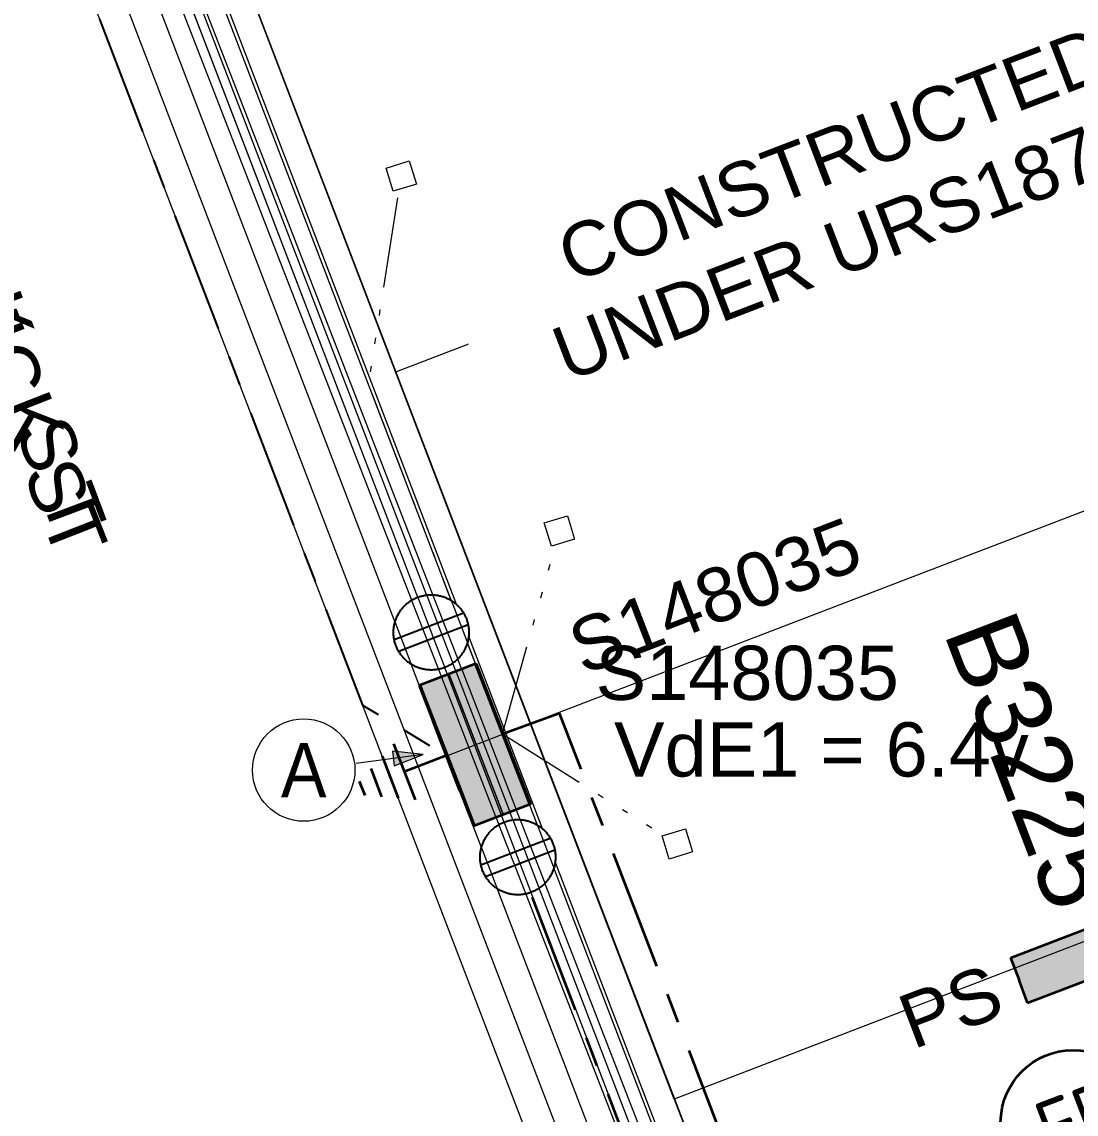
# Model space of a CAD drawing. Header units: metres. Extents: x 0 to 310918, y 0 to 6270107.
# Drawn here: x 310381.61 to 310416.6, y 6269694.19 to 6269730.46 of the extents above; entities that cross this region are included whole.
import ezdxf
from ezdxf import colors
from ezdxf.entities.mleader import LeaderData, LeaderLine
from ezdxf.enums import TextEntityAlignment as Align
from ezdxf.math import Vec2, Vec3

# ---------------------------------------------------------------- set-up
doc = ezdxf.new("R2010")
doc.units = ezdxf.units.M
for name, pattern in [('Cable Exist UG', [7, 4, -1, 1, -1]), ('CENTERX2', [4, 2.5, -0.5, 0.5, -0.5]), ('DASHED', [19.05, 12.7, -6.35]), ('IE Trench LV', [6, 4, -2]), ('PHANTOMX2', [6.6, 3, -0.75, 0.2, -0.75, 0.2, -0.75, 0.2, -0.75])]:
    doc.linetypes.add(name, pattern=pattern)
doc.layers.get('0').update_dxf_attribs({"color": 6})
for name, color, linetype, lineweight in [('_User Miscellaneous1', 30, 'Continuous', 13), ('_User Miscellaneous3', 51, 'Continuous', 13), ('_User Miscellaneous6', 231, 'Continuous', 13), ('_User_HV_Exist', 1, 'Continuous', 35), ('_User_LV_Exist', 5, 'Continuous', 35), ('Cadastre Developer_SP_NEW', 92, 'Continuous', 15), ('Cadastre Roads_SP_NEW', 214, 'Continuous', 15)]:
    doc.layers.add(name, color=color, linetype=linetype, lineweight=lineweight)
doc.layers.add('_User Miscellaneous10', color=252, linetype='Continuous', lineweight=13, plot=False, transparency=0.7)
for name, color, linetype in [('Equip_LV_NEW', 2, 'Continuous'), ('Mains_LV_New_T84', 2, 'Cable x'), ('Mains_SL_NEW_Hardwired', 2, 'Continuous')]:
    doc.layers.add(name, color=color, linetype=linetype)
doc.styles.add('ARIAL', font='arial.ttf', dxfattribs={"height": 2})
doc.styles.add('iecARIAL', font='arial.ttf', dxfattribs={"height": 2})
doc.styles.add('iecISOCP', font='isocp.shx')
doc.styles.add('ieISOCP', font='arial.ttf', dxfattribs={"height": 1.5})
doc.styles.get("Standard").update_dxf_attribs({"font": 'arial.ttf'})
doc.styles.add('SWG_LABEL', font='arial.ttf')
doc.styles.add('SWITCH_LABEL', font='arial.ttf', dxfattribs={"height": 2})
doc.linetypes.add('Cable x', pattern='A,4.5,-0.01,["X",Standard,S=1.25,R=0,X=0,Y=-0.65],-1.2', length=5.71)

# ---------------------------------------------------------------- blocks, each defined once
blk = doc.blocks.new('CCP_EXT')
at = {"flags": 9}
for tag, p in [('OWNED_BY', (0, -1)), ('USAGE', (0, -1.2)), ('LEGEND', (0, -1.4)), ('STATE', (0, -1.8)), ('LIFE_SUPPORT', (0, -1.6)), ('NOTES', (0, -2))]:
    blk.add_attdef(tag, text='', height=0.2, dxfattribs=at).set_placement(p, align=Align.MIDDLE_LEFT)
at = {"transparency": 33554651}
blk.add_wipeout([(0, 0.566), (0.566, 0), (0, -0.566), (-0.566, 0)], dxfattribs=at)
blk.add_lwpolyline([(-0.566, 0), (0, 0.566), (0.566, 0), (0, -0.566), (-0.566, 0)])
at = {"flags": 1}
blk.add_attdef('Z', (0, 0), '', height=0.2, dxfattribs=at)
at = {"flags": 9}
for tag, p in [('CCP_TYPE', (0, 0)), ('CONSTRUCTED_VOLTAGE', (0, -0.2)), ('NO_PHASES', (0, -0.4)), ('OPERATING_VOLTAGE', (0, -0.6)), ('ORIENTATION', (0, -0.8))]:
    blk.add_attdef(tag, text='', height=0.2, dxfattribs=at).set_placement(p, align=Align.MIDDLE_LEFT)
blk = doc.blocks.new('LV_UG_LINKS_CLOSED_NEW')
at = {"layer": 'Equip_LV_NEW'}
for tag, flags, p in [('ACTUAL_STATUS', 9, (3.167, -1.667)), ('CONSTRUCTED_VOLTAGE', 9, (3.167, -1.833)), ('OPERATING_VOLTAGE', 9, (3.167, -2.167)), ('NO_PHASES', 9, (3.167, -2)), ('STATE', 9, (3.167, -2.5)), ('ORIENTATION', 9, (3.167, -2.333)), ('SWITCH_TYPE', 9, (3.167, -2.667)), ('USAGE', 9, (3.167, -2.833)), ('OWNED_BY', 9, (3.167, -3.167)), ('OPERATED_BY', 9, (3.167, -3.333)), ('NOTES', 9, (3.167, -3)), ('MAINTAINED_BY', 9, (3.167, -3.5)), ('NUMBER_OF_PHASES', 9, (3.167, -3.667)), ('TYPE', 9, (3.167, -3.833)), ('Z', 1, (3.167, -4))]:
    blk.add_attdef(tag, text='', height=0.167, dxfattribs=dict(at, flags=flags)).set_placement(p, align=Align.MIDDLE_LEFT)
at = {"transparency": 33554651}
blk.add_wipeout([(4, 1.25), (3.969, 1.25), (3.939, 1.248), (3.908, 1.247), (3.877, 1.244), (3.847, 1.241), (3.817, 1.236), (3.786, 1.232), (3.756, 1.226), (3.726, 1.22), (3.696, 1.213), (3.667, 1.205), (3.637, 1.196), (3.608, 1.187), (3.579, 1.177), (3.55, 1.166), (3.522, 1.155), (3.493, 1.143), (3.466, 1.13), (3.438, 1.117), (3.411, 1.102), (3.384, 1.088), (3.357, 1.072), (3.331, 1.056), (3.306, 1.039), (3.28, 1.022), (3.255, 1.004), (3.231, 0.985), (3.207, 0.966), (3.184, 0.947), (3.161, 0.926), (3.138, 0.905), (3.116, 0.884), (3.095, 0.862), (3.074, 0.839), (3.053, 0.816), (3.034, 0.793), (3.015, 0.769), (2.996, 0.745), (2.978, 0.72), (2.961, 0.694), (2.944, 0.669), (2.928, 0.643), (2.912, 0.616), (2.898, 0.589), (2.883, 0.562), (2.87, 0.534), (2.857, 0.507), (2.845, 0.478), (2.834, 0.45), (2.823, 0.421), (2.813, 0.392), (2.804, 0.363), (2.795, 0.333), (2.787, 0.304), (2.78, 0.274), (2.774, 0.244), (2.768, 0.214), (2.764, 0.183), (2.759, 0.153), (2.756, 0.123), (2.753, 0.092), (2.752, 0.061), (2.75, 0.031), (2.75, 0), (2.75, -0.031), (2.752, -0.061), (2.753, -0.092), (2.756, -0.123), (2.759, -0.153), (2.764, -0.183), (2.768, -0.214), (2.774, -0.244), (2.78, -0.274), (2.787, -0.304), (2.795, -0.333), (2.804, -0.363), (2.813, -0.392), (2.823, -0.421), (2.834, -0.45), (2.845, -0.478), (2.857, -0.507), (2.87, -0.534), (2.883, -0.562), (2.898, -0.589), (2.912, -0.616), (2.928, -0.643), (2.944, -0.669), (2.961, -0.694), (2.978, -0.72), (2.996, -0.745), (3.015, -0.769), (3.034, -0.793), (3.053, -0.816), (3.074, -0.839), (3.095, -0.862), (3.116, -0.884), (3.138, -0.905), (3.161, -0.926), (3.184, -0.947), (3.207, -0.966), (3.231, -0.985), (3.255, -1.004), (3.28, -1.022), (3.306, -1.039), (3.331, -1.056), (3.357, -1.072), (3.384, -1.088), (3.411, -1.102), (3.438, -1.117), (3.466, -1.13), (3.493, -1.143), (3.522, -1.155), (3.55, -1.166), (3.579, -1.177), (3.608, -1.187), (3.637, -1.196), (3.667, -1.205), (3.696, -1.213), (3.726, -1.22), (3.756, -1.226), (3.786, -1.232), (3.817, -1.236), (3.847, -1.241), (3.877, -1.244), (3.908, -1.247), (3.939, -1.248), (3.969, -1.25), (4, -1.25), (4.031, -1.25), (4.061, -1.248), (4.092, -1.247), (4.123, -1.244), (4.153, -1.241), (4.183, -1.236), (4.214, -1.232), (4.244, -1.226), (4.274, -1.22), (4.304, -1.213), (4.333, -1.205), (4.363, -1.196), (4.392, -1.187), (4.421, -1.177), (4.45, -1.166), (4.478, -1.155), (4.507, -1.143), (4.534, -1.13), (4.562, -1.117), (4.589, -1.102), (4.616, -1.088), (4.643, -1.072), (4.669, -1.056), (4.694, -1.039), (4.72, -1.022), (4.745, -1.004), (4.769, -0.985), (4.793, -0.966), (4.816, -0.947), (4.839, -0.926), (4.862, -0.905), (4.884, -0.884), (4.905, -0.862), (4.926, -0.839), (4.947, -0.816), (4.966, -0.793), (4.985, -0.769), (5.004, -0.745), (5.022, -0.72), (5.039, -0.694), (5.056, -0.669), (5.072, -0.643), (5.088, -0.616), (5.102, -0.589), (5.117, -0.562), (5.13, -0.534), (5.143, -0.507), (5.155, -0.478), (5.166, -0.45), (5.177, -0.421), (5.187, -0.392), (5.196, -0.363), (5.205, -0.333), (5.213, -0.304), (5.22, -0.274), (5.226, -0.244), (5.232, -0.214), (5.236, -0.183), (5.241, -0.153), (5.244, -0.123), (5.247, -0.092), (5.248, -0.061), (5.25, -0.031), (5.25, 0), (5.25, 0.031), (5.248, 0.061), (5.247, 0.092), (5.244, 0.123), (5.241, 0.153), (5.236, 0.183), (5.232, 0.214), (5.226, 0.244), (5.22, 0.274), (5.213, 0.304), (5.205, 0.333), (5.196, 0.363), (5.187, 0.392), (5.177, 0.421), (5.166, 0.45), (5.155, 0.478), (5.143, 0.507), (5.13, 0.534), (5.117, 0.562), (5.102, 0.589), (5.088, 0.616), (5.072, 0.643), (5.056, 0.669), (5.039, 0.694), (5.022, 0.72), (5.004, 0.745), (4.985, 0.769), (4.966, 0.793), (4.947, 0.816), (4.926, 0.839), (4.905, 0.862), (4.884, 0.884), (4.862, 0.905), (4.839, 0.926), (4.816, 0.947), (4.793, 0.966), (4.769, 0.985), (4.745, 1.004), (4.72, 1.022), (4.694, 1.039), (4.669, 1.056), (4.643, 1.072), (4.616, 1.088), (4.589, 1.102), (4.562, 1.117), (4.534, 1.13), (4.507, 1.143), (4.478, 1.155), (4.45, 1.166), (4.421, 1.177), (4.392, 1.187), (4.363, 1.196), (4.333, 1.205), (4.304, 1.213), (4.274, 1.22), (4.244, 1.226), (4.214, 1.232), (4.183, 1.236), (4.153, 1.241), (4.123, 1.244), (4.092, 1.247), (4.061, 1.248), (4.031, 1.25)], dxfattribs=at).dxf.layer = 'Equip_LV_NEW'
at = {"layer": 'Equip_LV_NEW'}
for p, q in [((3.792, 1.232), (3.792, -1.232)), ((4.208, 1.232), (4.208, -1.232))]:
    blk.add_line(p, q, dxfattribs=at)
at = {"layer": 'Equip_LV_NEW', "flags": 128}
blk.add_lwpolyline([(4, 1.25), (3.969, 1.25), (3.939, 1.248), (3.908, 1.247), (3.877, 1.244), (3.847, 1.241), (3.817, 1.236), (3.786, 1.232), (3.756, 1.226), (3.726, 1.22), (3.696, 1.213), (3.667, 1.205), (3.637, 1.196), (3.608, 1.187), (3.579, 1.177), (3.55, 1.166), (3.522, 1.155), (3.493, 1.143), (3.466, 1.13), (3.438, 1.117), (3.411, 1.102), (3.384, 1.088), (3.357, 1.072), (3.331, 1.056), (3.306, 1.039), (3.28, 1.022), (3.255, 1.004), (3.231, 0.985), (3.207, 0.966), (3.184, 0.947), (3.161, 0.926), (3.138, 0.905), (3.116, 0.884), (3.095, 0.862), (3.074, 0.839), (3.053, 0.816), (3.034, 0.793), (3.015, 0.769), (2.996, 0.745), (2.978, 0.72), (2.961, 0.694), (2.944, 0.669), (2.928, 0.643), (2.912, 0.616), (2.898, 0.589), (2.883, 0.562), (2.87, 0.534), (2.857, 0.507), (2.845, 0.478), (2.834, 0.45), (2.823, 0.421), (2.813, 0.392), (2.804, 0.363), (2.795, 0.333), (2.787, 0.304), (2.78, 0.274), (2.774, 0.244), (2.768, 0.214), (2.764, 0.183), (2.759, 0.153), (2.756, 0.123), (2.753, 0.092), (2.752, 0.061), (2.75, 0.031), (2.75, 0), (2.75, -0.031), (2.752, -0.061), (2.753, -0.092), (2.756, -0.123), (2.759, -0.153), (2.764, -0.183), (2.768, -0.214), (2.774, -0.244), (2.78, -0.274), (2.787, -0.304), (2.795, -0.333), (2.804, -0.363), (2.813, -0.392), (2.823, -0.421), (2.834, -0.45), (2.845, -0.478), (2.857, -0.507), (2.87, -0.534), (2.883, -0.562), (2.898, -0.589), (2.912, -0.616), (2.928, -0.643), (2.944, -0.669), (2.961, -0.694), (2.978, -0.72), (2.996, -0.745), (3.015, -0.769), (3.034, -0.793), (3.053, -0.816), (3.074, -0.839), (3.095, -0.862), (3.116, -0.884), (3.138, -0.905), (3.161, -0.926), (3.184, -0.947), (3.207, -0.966), (3.231, -0.985), (3.255, -1.004), (3.28, -1.022), (3.306, -1.039), (3.331, -1.056), (3.357, -1.072), (3.384, -1.088), (3.411, -1.102), (3.438, -1.117), (3.466, -1.13), (3.493, -1.143), (3.522, -1.155), (3.55, -1.166), (3.579, -1.177), (3.608, -1.187), (3.637, -1.196), (3.667, -1.205), (3.696, -1.213), (3.726, -1.22), (3.756, -1.226), (3.786, -1.232), (3.817, -1.236), (3.847, -1.241), (3.877, -1.244), (3.908, -1.247), (3.939, -1.248), (3.969, -1.25), (4, -1.25), (4.031, -1.25), (4.061, -1.248), (4.092, -1.247), (4.123, -1.244), (4.153, -1.241), (4.183, -1.236), (4.214, -1.232), (4.244, -1.226), (4.274, -1.22), (4.304, -1.213), (4.333, -1.205), (4.363, -1.196), (4.392, -1.187), (4.421, -1.177), (4.45, -1.166), (4.478, -1.155), (4.507, -1.143), (4.534, -1.13), (4.562, -1.117), (4.589, -1.102), (4.616, -1.088), (4.643, -1.072), (4.669, -1.056), (4.694, -1.039), (4.72, -1.022), (4.745, -1.004), (4.769, -0.985), (4.793, -0.966), (4.816, -0.947), (4.839, -0.926), (4.862, -0.905), (4.884, -0.884), (4.905, -0.862), (4.926, -0.839), (4.947, -0.816), (4.966, -0.793), (4.985, -0.769), (5.004, -0.745), (5.022, -0.72), (5.039, -0.694), (5.056, -0.669), (5.072, -0.643), (5.088, -0.616), (5.102, -0.589), (5.117, -0.562), (5.13, -0.534), (5.143, -0.507), (5.155, -0.478), (5.166, -0.45), (5.177, -0.421), (5.187, -0.392), (5.196, -0.363), (5.205, -0.333), (5.213, -0.304), (5.22, -0.274), (5.226, -0.244), (5.232, -0.214), (5.236, -0.183), (5.241, -0.153), (5.244, -0.123), (5.247, -0.092), (5.248, -0.061), (5.25, -0.031), (5.25, 0), (5.25, 0.031), (5.248, 0.061), (5.247, 0.092), (5.244, 0.123), (5.241, 0.153), (5.236, 0.183), (5.232, 0.214), (5.226, 0.244), (5.22, 0.274), (5.213, 0.304), (5.205, 0.333), (5.196, 0.363), (5.187, 0.392), (5.177, 0.421), (5.166, 0.45), (5.155, 0.478), (5.143, 0.507), (5.13, 0.534), (5.117, 0.562), (5.102, 0.589), (5.088, 0.616), (5.072, 0.643), (5.056, 0.669), (5.039, 0.694), (5.022, 0.72), (5.004, 0.745), (4.985, 0.769), (4.966, 0.793), (4.947, 0.816), (4.926, 0.839), (4.905, 0.862), (4.884, 0.884), (4.862, 0.905), (4.839, 0.926), (4.816, 0.947), (4.793, 0.966), (4.769, 0.985), (4.745, 1.004), (4.72, 1.022), (4.694, 1.039), (4.669, 1.056), (4.643, 1.072), (4.616, 1.088), (4.589, 1.102), (4.562, 1.117), (4.534, 1.13), (4.507, 1.143), (4.478, 1.155), (4.45, 1.166), (4.421, 1.177), (4.392, 1.187), (4.363, 1.196), (4.333, 1.205), (4.304, 1.213), (4.274, 1.22), (4.244, 1.226), (4.214, 1.232), (4.183, 1.236), (4.153, 1.241), (4.123, 1.244), (4.092, 1.247), (4.061, 1.248), (4.031, 1.25)], close=True, dxfattribs=at)
blk = doc.blocks.new('*U370')
at = {"layer": '_User_LV_Exist'}
for p, q in [((-3, 0.75), (-3, -0.75)), ((-2.5, 1), (-2.5, -1)), ((-3.5, 0.5), (-3.5, -0.5)), ((-4, 0.25), (-4, -0.25))]:
    blk.add_line(p, q, dxfattribs=at)
at = {"layer": 'Equip_LV_NEW', "ltscale": 10, "xscale": -1}
for rotation in [270, 90]:
    blk.add_blockref('LV_UG_LINKS_CLOSED_NEW', (0, 0), dxfattribs=dict(at, rotation=rotation))
at = {"width": 0.9}
blk.add_attdef('ASSET_NUM', text='', height=2, dxfattribs=at).set_placement((4, 2), align=Align.MIDDLE_LEFT)
for tag, p, flags in [('SUBURB', (-2, 0), 1), ('STREETNAME', (-1.8, 0), 9), ('PARENT', (-1.6, 0), 9), ('NOTES', (-1.4, 0), 9), ('LOCATION', (-1.2, 0), 9), ('LEGEND', (-1, 0), 9), ('USAGE', (-0.8, 0), 9), ('SUPPORT_TYPE', (-0.6, 0), 9), ('STATE', (-0.4, 0), 9), ('OWNED_BY', (-0.2, 0), 9)]:
    blk.add_attdef(tag, p, '', height=0.2, rotation=270, dxfattribs=dict(flags=flags))
at = {"transparency": 33554651}
blk.add_wipeout([(1, 2.5), (1, -2.5), (-1, -2.5), (-1, 2.5)], dxfattribs=at)
blk.add_lwpolyline([(-1, 2.5), (-1, -1.25), (-1, 1.25), (-1, -2.5), (1, -2.5), (1, 2.5)], close=True)
at = {"layer": '_User_LV_Exist'}
blk.add_line((-1, 0), (-2.5, 0), dxfattribs=at)
blk = doc.blocks.new('PILLAR_EXT')
blk.add_hatch(color=256).paths.add_polyline_path([(-2.5, 1), (-2.5, -1), (2.5, -1), (2.5, 1)])
for p, q in [((0, 1), (0, -1)), ((-2.5, 0), (2.5, 0))]:
    blk.add_line(p, q)
at = {"ltscale": 10}
blk.add_line((2.5, 0), (-2.5, 0), dxfattribs=at)
blk.add_lwpolyline([(-2.5, -1), (-1.25, -1), (1.25, -1), (2.5, -1), (2.5, 1), (-2.5, 1)], close=True)
at = {"width": 0.9, "flags": 8}
blk.add_attdef('ASSET_NUM', text='', height=2, rotation=90, dxfattribs=at).set_placement((-2, 4), align=Align.MIDDLE_LEFT)
for tag, p, flags in [('OWNED_BY', (0, -0.2), 9), ('STATE', (0, -0.4), 9), ('SUPPORT_TYPE', (0, -0.6), 9), ('USAGE', (0, -0.8), 9), ('LEGEND', (0, -1), 9), ('LOCATION', (0, -1.2), 9), ('NOTES', (0, -1.4), 9), ('PARENT', (0, -1.6), 9), ('STREETNAME', (0, -1.8), 9), ('SUBURB', (0, -2), 1)]:
    blk.add_attdef(tag, p, '', height=0.2, dxfattribs=dict(flags=flags))
blk = doc.blocks.new('*U409')
h = blk.add_hatch(color=256)
h.dxf.hatch_style = 1
h.paths.add_polyline_path([(2.943, 0.632), (3.007, 0.136), (3.967, 0.512)])
blk.add_line((3.967, 0.512), (1.736, 0.224))
at = {"flags": 128}
blk.add_lwpolyline([(2.943, 0.632), (3.007, 0.136), (3.967, 0.512), (2.943, 0.632)], dxfattribs=at)
blk.add_circle((0, 0), 1.7)
at = {"width": 0.9}
blk.add_attdef('CODE', text='', height=1.8, dxfattribs=at).set_placement((0, 0), align=Align.MIDDLE_CENTER)
at = {"flags": 1}
blk.add_attdef('Z', (0, 0), '', height=0.2, dxfattribs=at)
blk = doc.blocks.new('*U455')
for p, q in [((-1.6, 0), (-1.6, 30)), ((-1.6, 30), (-0.8, 30)), ((0, 30), (-0.8, 30)), ((0, 0), (0, 30)), ((-1.6, 0), (-0.8, 0)), ((0, 0), (-0.8, 0))]:
    blk.add_line(p, q)
at = {"style": 'ARIAL'}
blk.add_attdef('SWG_TYPE', text='', height=1.8, rotation=90, dxfattribs=at).set_placement((-0.8, 30.745), align=Align.MIDDLE_LEFT)
blk.add_attdef('SUB_TYPE', text='', height=1.8, rotation=90, dxfattribs=at).set_placement((-0.8, -0.757), align=Align.MIDDLE_RIGHT)
blk = doc.blocks.new('FAULT_INDIC_SE')
blk.add_circle((0, 0), 2.4)
at = {"insert": (-1.152, 1.002), "char_height": 2, "width": 2.70423, "attachment_point": 1, "style": 'iecISOCP'}
blk.add_mtext('FR', dxfattribs=at)
blk = doc.blocks.new('SWG_SIE_SU_NEW')
at = {"linetype": 'CENTERX2'}
h = blk.add_hatch(color=256, dxfattribs=at)
h.dxf.hatch_style = 1
edge = h.paths.add_edge_path()
edge.add_arc((9, 0), 0.25, 0, 360)
at = {"linetype": 'Continuous'}
blk.add_line((6.25, 0.75), (2.491, 2.118), dxfattribs=at)
at = {"linetype": 'CENTERX2'}
for p, q in [((0, 0), (1.5, 0)), ((7, 0), (10, 0))]:
    blk.add_line(p, q, dxfattribs=at)
at = {"linetype": 'DASHED', "ltscale": 0.075}
blk.add_lwpolyline([(4.371, 1.434), (4.371, 4.371), (7.566, 4.371)], dxfattribs=at)
for centre in [(2.25, 0), (6.25, 0)]:
    blk.add_circle(centre, 0.75)
at = {"linetype": 'CENTERX2'}
blk.add_circle((9, 0), 0.25, dxfattribs=at)
at = {"flags": 8}
blk.add_attdef('ASSET_NUM', text='', height=2, rotation=180, dxfattribs=at).set_placement((-3, 0.012), align=Align.MIDDLE_LEFT)
at = {"flags": 1}
blk.add_attdef('Z', (0, 0), '', height=0.2, dxfattribs=at)
at = {"style": 'SWITCH_LABEL', "flags": 9}
blk.add_attdef('STREET_CODE', text='', height=0.2, dxfattribs=at).set_placement((0, 0), align=Align.MIDDLE_LEFT)
at = {"flags": 9}
for tag, p in [('ORIENTATION', (0, -0.2)), ('PARENT', (0, -0.4)), ('SUBURB', (0, -0.8)), ('USAGE', (0, -0.6)), ('STREETNAME', (0, -1)), ('LOCATION', (0, -1.2)), ('NOTES', (0, -1.4)), ('OPERATED_BY', (-0.009, -1.841)), ('OWNED_BY', (-0.003, -1.619)), ('MAINTAINED_BY', (-0.011, -2.048))]:
    blk.add_attdef(tag, text='', height=0.2, dxfattribs=at).set_placement(p, align=Align.MIDDLE_LEFT)

msp = doc.modelspace()

# ---------------------------------------------------------------- linework, layer by layer
at = {"layer": '_User Miscellaneous6', "color": 2, "linetype": 'PHANTOMX2', "flags": 128}
for points in [[(310396.664, 6269709.146), (310393.112, 6269718.427), (310394.2, 6269725.342)], [(310397.563, 6269706.813), (310399.446, 6269713.554)], [(310397.562, 6269706.813), (310403.485, 6269703.082)]]:
    msp.add_lwpolyline(points, dxfattribs=at)
at = {"layer": 'Cadastre Developer_SP_NEW'}
for p, q in [((310403.252, 6269694.688), (310385.815, 6269740.255)), ((310394.013, 6269718.838), (310424.165, 6269730.421)), ((310398.496, 6269707.17), (310428.638, 6269718.749))]:
    msp.add_line(p, q, dxfattribs=at)
at = {"layer": 'Cadastre Developer_SP_NEW', "linetype": 'Continuous'}
msp.add_lwpolyline([(310441.168, 6269686.046), (310433.389, 6269706.276), (310403.252, 6269694.688), (310409.611, 6269678.169), (310414.773, 6269675.87), (310441.168, 6269686.046)], close=True, dxfattribs=at)
at = {"layer": 'Cadastre Roads_SP_NEW', "color": 218, "lineweight": 15, "flags": 128}
msp.add_lwpolyline([(310413.937, 6269675.543), (310408.775, 6269677.843), (310385.202, 6269739.404), (310388.075, 6269745.34), (310514.792, 6269794.088)], dxfattribs=at)

# ---------------------------------------------------------------- texts
at = {"layer": '_User Miscellaneous1', "style": 'ARIAL'}
msp.add_text('B A R W I C K    S T', height=1.8, rotation=290.6219, dxfattribs=at).set_placement((310374.782, 6269734.424))
at = {"layer": '_User_LV_Exist', "insert": (310406.294, 6269727.146), "char_height": 3, "width": 60.02931, "attachment_point": 1}
msp.add_mtext('\\pi4.3857;{\\LPADMOUNT SUBSTATION \\P\\pi20.599;No. 33747}', dxfattribs=at)

# ---------------------------------------------------------------- next in the draw order: block references
at = {"layer": '_User Miscellaneous6', "rotation": 241.9907291674418}
for p in [(310394.2, 6269725.342), (310399.446, 6269713.554), (310403.361, 6269703.16)]:
    msp.add_blockref('CCP_EXT', p, dxfattribs=at)

# ---------------------------------------------------------------- next in the draw order: hatches: boundary and pattern name
at = {"layer": 'Cadastre Developer_SP_NEW', "transparency": 33554534}
h = msp.add_hatch(dxfattribs=at)
h.set_pattern_fill('ANSI31', color=256, angle=200)
edge = h.paths.add_edge_path()
edge.add_line((310389.544, 6269730.512), (310385.812, 6269740.249))
edge.add_line((310385.812, 6269740.249), (310388.112, 6269745.425))
edge.add_line((310388.112, 6269745.425), (310514.792, 6269794.088))
edge.add_line((310514.792, 6269794.088), (310519.963, 6269791.785))
edge.add_line((310519.963, 6269791.785), (310523.704, 6269782.048))
edge.add_line((310523.704, 6269782.048), (310493.186, 6269770.351))
edge.add_line((310493.186, 6269770.351), (310501.183, 6269749.473))
edge.add_line((310501.183, 6269749.473), (310427.747, 6269721.063))
edge.add_line((310427.747, 6269721.063), (310419.691, 6269742.093))
edge.add_line((310419.691, 6269742.093), (310389.527, 6269730.505))

# ---------------------------------------------------------------- next in the draw order: linework, layer by layer
at = {"layer": '_User_LV_Exist', "color": 6, "linetype": 'Cable Exist UG', "flags": 128}
for points in [[(310430.121, 6269706.284), (310429.395, 6269708.114), (310425.669, 6269706.711), (310431.137, 6269692.529, -0.738658), (310431.87, 6269690.629), (310432.145, 6269689.916), (310437.743, 6269692.075), (310439.901, 6269686.477), (310432.437, 6269683.599), (310414.482, 6269676.676), (310414.482, 6269676.676), (310409.32, 6269678.975), (310406.548, 6269680.608), (310398.512, 6269701.481)], [(310397.562, 6269706.813), (310397.562, 6269706.813), (310399.441, 6269707.506), (310409.501, 6269681.291), (310414.537, 6269678.841), (310436.559, 6269687.331, -0.007243), (310436.707, 6269687.566, -0.007243)]]:
    msp.add_lwpolyline(points, format="xyb", dxfattribs=at)
at = {"layer": 'Mains_SL_NEW_Hardwired', "color": 4, "linetype": 'Cable Exist UG', "flags": 128}
msp.add_lwpolyline([(310381.676, 6269737.091), (310392.912, 6269707.77), (310395.695, 6269706.096)], dxfattribs=at)

# ---------------------------------------------------------------- next in the draw order: block references
at = {"layer": '_User_LV_Exist', "transparency": 33554687}
ref = msp.add_blockref('*U370', (310396.629, 6269706.454), dxfattribs=dict(at, rotation=21.05470483201278))
ref.add_attrib('ASSET_NUM', 'S148035', dxfattribs={"layer": '0', "height": 1.8}).set_placement((310400.647, 6269708.844), align=Align.MIDDLE_LEFT)

# ---------------------------------------------------------------- next in the draw order: linework, layer by layer
at = {"layer": '_User Miscellaneous1', "ltscale": 0.5}
for p, q in [((310407.993, 6269676.635), (310383.554, 6269739.565)), ((310408.557, 6269677.172), (310384.327, 6269739.565))]:
    msp.add_line(p, q, dxfattribs=at)
at = {"layer": '_User Miscellaneous10', "linetype": 'Continuous', "flags": 128}
for points in [[(310380.408, 6269740.401), (310384.39, 6269749.352), (310514.931, 6269799.498), (310523.881, 6269795.522), (310549.071, 6269729.804), (310545.085, 6269720.851), (310414.636, 6269670.457), (310405.683, 6269674.445)], [(310381.489, 6269740.372), (310385.135, 6269748.567), (310514.903, 6269798.416), (310523.096, 6269794.776), (310547.989, 6269729.832), (310544.34, 6269721.635), (310414.664, 6269671.54), (310406.469, 6269675.19)], [(310382.571, 6269740.344), (310385.881, 6269747.782), (310514.875, 6269797.334), (310522.311, 6269794.031), (310546.907, 6269729.861), (310543.594, 6269722.419), (310414.691, 6269672.622), (310407.254, 6269675.935)], [(310383.653, 6269740.315), (310386.626, 6269746.997), (310514.847, 6269796.252), (310521.525, 6269793.285), (310545.825, 6269729.889), (310542.848, 6269723.203), (310414.718, 6269673.705), (310408.04, 6269676.68)], [(310384.735, 6269740.287), (310387.371, 6269746.212), (310514.82, 6269795.17), (310520.74, 6269792.54), (310544.743, 6269729.918), (310542.103, 6269723.987), (310414.745, 6269674.787), (310408.825, 6269677.425)]]:
    msp.add_lwpolyline(points, close=True, dxfattribs=at)
at = {"layer": '_User Miscellaneous10', "color": 4, "linetype": 'Continuous', "flags": 128}
msp.add_lwpolyline([(310383.978, 6269740.307), (310386.849, 6269746.761), (310514.839, 6269795.927), (310521.29, 6269793.062), (310545.501, 6269729.898), (310542.625, 6269723.438), (310414.726, 6269674.03), (310408.275, 6269676.903)], close=True, dxfattribs=at)
at = {"layer": '_User Miscellaneous10', "linetype": 'Continuous', "flags": 128}
msp.add_lwpolyline([(310385.817, 6269740.258), (310388.116, 6269745.427), (310514.792, 6269794.088), (310519.955, 6269791.795), (310543.661, 6269729.946), (310541.357, 6269724.771), (310414.773, 6269675.87), (310409.611, 6269678.169), (310385.817, 6269740.258)], dxfattribs=at)
at = {"layer": 'Mains_LV_New_T84', "color": 6, "lineweight": 15, "transparency": 33554687, "flags": 128}
msp.add_lwpolyline([(310394.707, 6269711.47), (310383.654, 6269740.324), (310386.622, 6269746.995), (310423.606, 6269761.177)], dxfattribs=at)

# ---------------------------------------------------------------- next in the draw order: block references
at = {"layer": '_User Miscellaneous1'}
ref = msp.add_blockref('PILLAR_EXT', (310396.686, 6269706.454), dxfattribs=dict(at, rotation=291.1072187844476))
ref.add_attrib('ASSET_NUM', 'S148035', dxfattribs={"layer": '0', "height": 1.8, "rotation": 21.1072, "style": 'iecARIAL'}).set_placement((310399.909, 6269709.589), align=Align.MIDDLE_LEFT)

# ---------------------------------------------------------------- next in the draw order: leaders
at = {"layer": 'Cadastre Developer_SP_NEW'}
ml = msp.add_multileader_mtext('Standard', dxfattribs=at)
ml.set_content('{\\C7;CONSTRUCTED UNDER URS18714}', color=256)
ml.set_leader_properties()
ml.build(insert=Vec2(0, 0))
ml.multileader.update_dxf_attribs({"leader_type": 2, "has_text_frame": 1, "text_left_attachment_type": 2, "text_right_attachment_type": 2, "dogleg_length": 0.01})
ctx = ml.context
ctx.base_point, ctx.char_height, ctx.plane_origin, ctx.plane_x_axis, ctx.plane_y_axis = Vec3(310500.96, 6269759.921), 1.8, Vec3(311890.052, 6270199.889), Vec3(0.933494, 0.358594), Vec3(-0.358594, 0.933494)
ctx.left_attachment, ctx.right_attachment, ctx.text_align_type = 2, 2, 1
notes = []
notes.append((ctx, [(0, (0, 0, 0), (0, 0), (1, 0), 1, [])]))
ctx.mtext.insert, ctx.mtext.text_direction, ctx.mtext.rotation, ctx.mtext.width, ctx.mtext.alignment, ctx.mtext.flow_direction = Vec3(310512.042, 6269766.799), Vec3(0.933494, 0.358594), 0.366762, 23.5182, 2, 5
ctx.mtext.has_bg_fill, ctx.mtext.bg_color, ctx.mtext.bg_scale_factor, ctx.mtext.bg_transparency, ctx.mtext.use_window_bg_color = 1, -1073741824, 2, 0, 1
for ctx, leaders in notes:
    for number, flags, end, landing, length, lines in leaders:
        leader = LeaderData()
        leader.index, (leader.has_last_leader_line, leader.has_dogleg_vector, leader.attachment_direction) = number, flags
        leader.last_leader_point, leader.dogleg_vector, leader.dogleg_length = Vec3(end), Vec3(landing), length
        for number, points, colour, breaks in lines:
            line = LeaderLine()
            line.index, line.vertices, line.color, line.breaks = number, Vec3.list(points), colors.encode_raw_color(colour), breaks
            leader.lines.append(line)
        ctx.leaders.append(leader)

# ---------------------------------------------------------------- next in the draw order: leaders
ml = msp.add_multileader_mtext('Standard', dxfattribs=at)
ml.set_content('{\\C7;CONSTRUCTED UNDER URS18714}', color=256)
ml.set_leader_properties()
ml.build(insert=Vec2(0, 0))
ml.multileader.update_dxf_attribs({"leader_type": 2, "has_text_frame": 1, "text_left_attachment_type": 2, "text_right_attachment_type": 2, "dogleg_length": 0.01})
ctx = ml.context
ctx.base_point, ctx.char_height, ctx.plane_origin, ctx.plane_x_axis, ctx.plane_y_axis = Vec3(310397.13, 6269720.035), 1.8, Vec3(311786.222, 6270160.004), Vec3(0.933494, 0.358594), Vec3(-0.358594, 0.933494)
ctx.left_attachment, ctx.right_attachment, ctx.text_align_type = 2, 2, 1
notes = []
notes.append((ctx, [(0, (0, 0, 0), (0, 0), (1, 0), 1, [])]))
ctx.mtext.insert, ctx.mtext.text_direction, ctx.mtext.rotation, ctx.mtext.width, ctx.mtext.alignment, ctx.mtext.flow_direction = Vec3(310408.212, 6269726.913), Vec3(0.933494, 0.358594), 0.366762, 23.5182, 2, 5
ctx.mtext.has_bg_fill, ctx.mtext.bg_color, ctx.mtext.bg_scale_factor, ctx.mtext.bg_transparency, ctx.mtext.use_window_bg_color = 1, -1073741824, 2, 0, 1
for ctx, leaders in notes:
    for number, flags, end, landing, length, lines in leaders:
        leader = LeaderData()
        leader.index, (leader.has_last_leader_line, leader.has_dogleg_vector, leader.attachment_direction) = number, flags
        leader.last_leader_point, leader.dogleg_vector, leader.dogleg_length = Vec3(end), Vec3(landing), length
        for number, points, colour, breaks in lines:
            line = LeaderLine()
            line.index, line.vertices, line.color, line.breaks = number, Vec3.list(points), colors.encode_raw_color(colour), breaks
            leader.lines.append(line)
        ctx.leaders.append(leader)

# ---------------------------------------------------------------- next in the draw order: leaders
ml = msp.add_multileader_mtext('Standard', dxfattribs=at)
ml.set_content('{\\C7;CONSTRUCTED UNDER URS16102}', color=256)
ml.set_leader_properties()
ml.build(insert=Vec2(0, 0))
ml.multileader.update_dxf_attribs({"leader_type": 2, "has_text_frame": 1, "text_left_attachment_type": 2, "text_right_attachment_type": 2, "dogleg_length": 0.01})
ctx = ml.context
ctx.base_point, ctx.char_height, ctx.plane_origin, ctx.plane_x_axis, ctx.plane_y_axis = Vec3(310563.819, 6269743.846), 1.8, Vec3(311952.906, 6270183.813), Vec3(0.933494, 0.358594), Vec3(-0.358594, 0.933494)
ctx.left_attachment, ctx.right_attachment, ctx.text_align_type = 2, 2, 1
notes = []
notes.append((ctx, [(0, (0, 0, 0), (0, 0), (1, 0), 1, [])]))
ctx.mtext.insert, ctx.mtext.text_direction, ctx.mtext.rotation, ctx.mtext.width, ctx.mtext.alignment, ctx.mtext.flow_direction = Vec3(310574.896, 6269750.722), Vec3(0.933494, 0.358594), 0.366762, 23.5182, 2, 5
ctx.mtext.has_bg_fill, ctx.mtext.bg_color, ctx.mtext.bg_scale_factor, ctx.mtext.bg_transparency, ctx.mtext.use_window_bg_color = 1, -1073741824, 2, 0, 1
for ctx, leaders in notes:
    for number, flags, end, landing, length, lines in leaders:
        leader = LeaderData()
        leader.index, (leader.has_last_leader_line, leader.has_dogleg_vector, leader.attachment_direction) = number, flags
        leader.last_leader_point, leader.dogleg_vector, leader.dogleg_length = Vec3(end), Vec3(landing), length
        for number, points, colour, breaks in lines:
            line = LeaderLine()
            line.index, line.vertices, line.color, line.breaks = number, Vec3.list(points), colors.encode_raw_color(colour), breaks
            leader.lines.append(line)
        ctx.leaders.append(leader)

# ---------------------------------------------------------------- next in the draw order: leaders
ml = msp.add_multileader_mtext('Standard', dxfattribs=at)
ml.set_content('{\\C7;CONSTRUCTED UNDER URS16102}', color=256)
ml.set_leader_properties()
ml.build(insert=Vec2(0, 0))
ml.multileader.update_dxf_attribs({"leader_type": 2, "has_text_frame": 1, "text_left_attachment_type": 2, "text_right_attachment_type": 2, "dogleg_length": 0.01})
ctx = ml.context
ctx.base_point, ctx.char_height, ctx.plane_origin, ctx.plane_x_axis, ctx.plane_y_axis = Vec3(310598.848, 6269757.245), 1.8, Vec3(311987.935, 6270197.212), Vec3(0.933494, 0.358594), Vec3(-0.358594, 0.933494)
ctx.left_attachment, ctx.right_attachment, ctx.text_align_type = 2, 2, 1
notes = []
notes.append((ctx, [(0, (0, 0, 0), (0, 0), (1, 0), 1, [])]))
ctx.mtext.insert, ctx.mtext.text_direction, ctx.mtext.rotation, ctx.mtext.width, ctx.mtext.alignment, ctx.mtext.flow_direction = Vec3(310609.925, 6269764.121), Vec3(0.933494, 0.358594), 0.366762, 23.5182, 2, 5
ctx.mtext.has_bg_fill, ctx.mtext.bg_color, ctx.mtext.bg_scale_factor, ctx.mtext.bg_transparency, ctx.mtext.use_window_bg_color = 1, -1073741824, 2, 0, 1
for ctx, leaders in notes:
    for number, flags, end, landing, length, lines in leaders:
        leader = LeaderData()
        leader.index, (leader.has_last_leader_line, leader.has_dogleg_vector, leader.attachment_direction) = number, flags
        leader.last_leader_point, leader.dogleg_vector, leader.dogleg_length = Vec3(end), Vec3(landing), length
        for number, points, colour, breaks in lines:
            line = LeaderLine()
            line.index, line.vertices, line.color, line.breaks = number, Vec3.list(points), colors.encode_raw_color(colour), breaks
            leader.lines.append(line)
        ctx.leaders.append(leader)

# ---------------------------------------------------------------- next in the draw order: hatches: boundary and pattern name
at = {"layer": '_User_HV_Exist', "linetype": 'IE Trench LV', "transparency": 33554651}
h = msp.add_hatch(color=256, dxfattribs=at)
h.dxf.hatch_style = 1
h.paths.add_polyline_path([(310414.417, 6269699.384), (310414.988, 6269697.889), (310443.012, 6269708.598), (310442.441, 6269710.093)])
h.paths.add_polyline_path([(310410.925, 6269695.699), (310414.928, 6269697.228), (310413.932, 6269699.837), (310409.929, 6269698.307)], flags=9)
h.paths.add_polyline_path([(310443.489, 6269708.149), (310450.221, 6269710.721), (310449.237, 6269713.297), (310442.505, 6269710.724)], flags=9)

# ---------------------------------------------------------------- next in the draw order: block references
at = {"layer": '_User Miscellaneous3', "color": 6}
msp.add_blockref('*U409', (310390.961, 6269705.614), dxfattribs=at).add_auto_attribs({'CODE': 'A'})
at = {"layer": '_User_HV_Exist', "transparency": 33554651}
ref = msp.add_blockref('*U455', (310414.988, 6269697.889), dxfattribs=dict(at, rotation=290.9135286552807))
ref.add_attrib('SUB_TYPE', 'PS', dxfattribs={"layer": '0', "height": 1.8, "rotation": 20.9135, "style": 'ARIAL'}).set_placement((310413.995, 6269698.366), align=Align.MIDDLE_RIGHT)
at = {"layer": '_User_HV_Exist', "linetype": 'CENTERX2', "transparency": 33554651}
ref = msp.add_blockref('SWG_SIE_SU_NEW', (310417.791, 6269698.96), dxfattribs=dict(at, rotation=290.9135286552807))
ref.add_attrib('ASSET_NUM', 'B3225', dxfattribs={"layer": '0', "height": 2.5, "rotation": 110.8679, "style": 'SWG_LABEL', "text_generation_flag": 6}).set_placement((310416.945, 6269701.206), align=Align.MIDDLE_RIGHT)
at = {"layer": '_User_HV_Exist', "linetype": 'CENTERX2', "transparency": 33554651, "rotation": 20.9135286552807}
msp.add_blockref('FAULT_INDIC_SE', (310416.492, 6269693.912), dxfattribs=at)

# ---------------------------------------------------------------- next in the draw order: texts
at = {"layer": '_User_LV_Exist'}
msp.add_text('BARWICK ST', height=1.8, rotation=291.4071, dxfattribs=at).set_placement((310377.095, 6269727.068))
at = {"layer": '_User_LV_Exist', "linetype": 'IE Trench LV', "insert": (310401.258, 6269707.2), "char_height": 1.8, "attachment_point": 1, "style": 'ieISOCP'}
msp.add_mtext_dynamic_manual_height_columns('{\\C6;VdE1 = 6.4v}', width=15.74498, gutter_width=7.5, heights=[0], dxfattribs=at)

doc.saveas('drawing.dxf')
